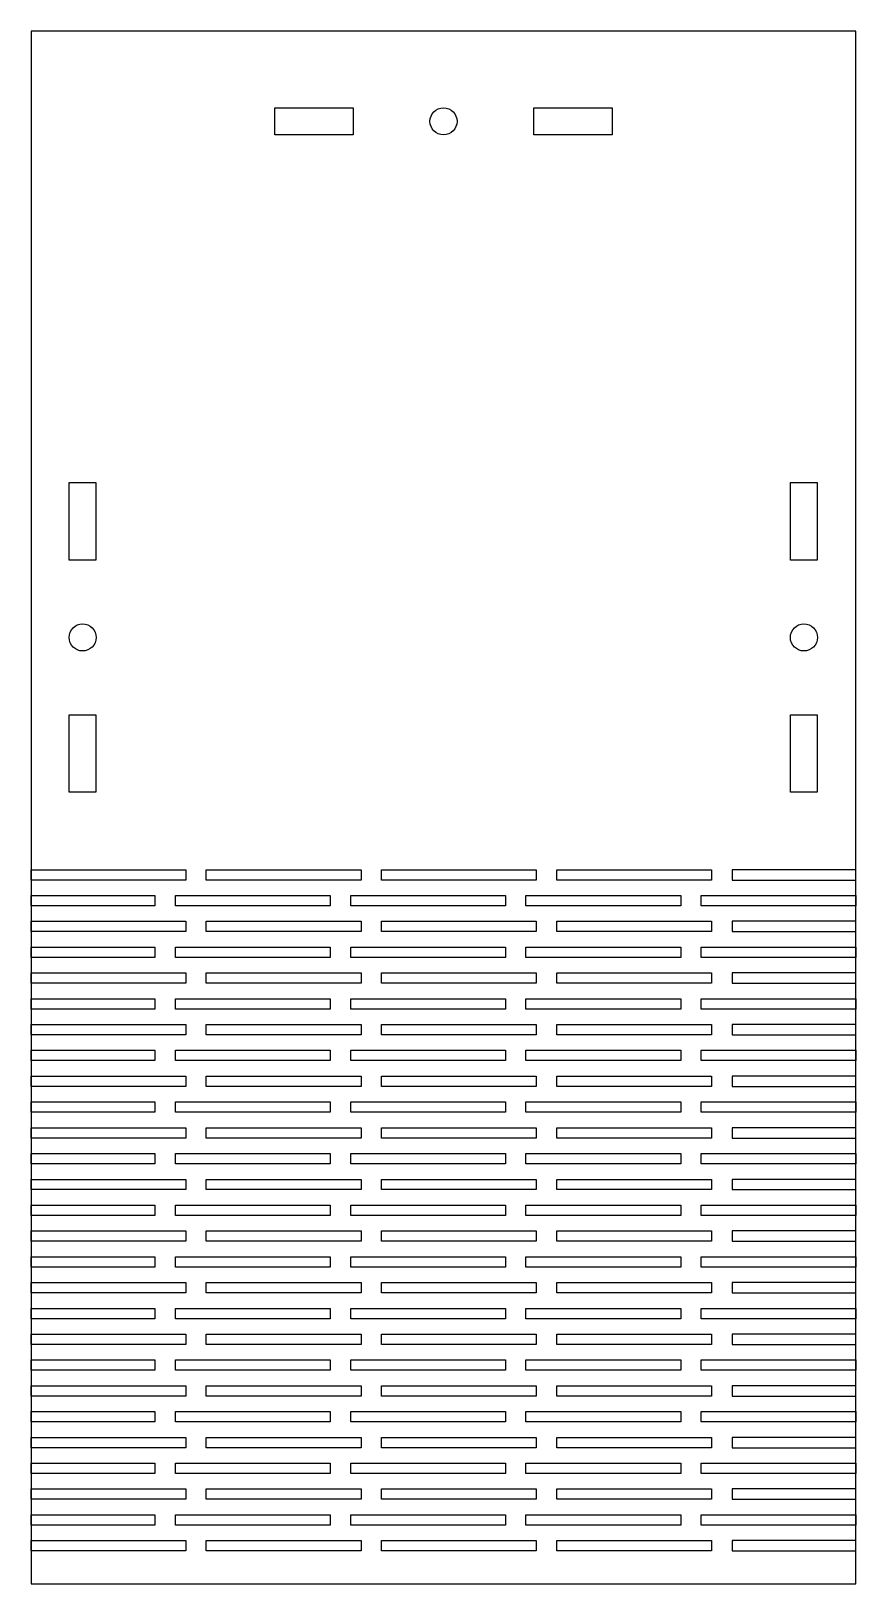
# Model space of a CAD drawing. Header units: millimetres. Extents: x -80 to 80, y -150 to 150.
import ezdxf

# ---------------------------------------------------------------- set-up
doc = ezdxf.new("R2010")
doc.units = ezdxf.units.MM
doc.layers.add('Sketch', color=7, linetype='CONTINUOUS')

msp = doc.modelspace()

# ---------------------------------------------------------------- linework, layer by layer
at = {"layer": 'Sketch'}
for p, q in [((80, 150.45), (-80, 150.45)), ((-80, 150.45), (-80, -150.45)), ((80, -150.45), (80, 150.45)), ((-32.7, 135.55), (-17.5, 135.55)), ((-32.7, 130.35), (-32.7, 135.55)), ((-17.5, 135.55), (-17.5, 130.35)), ((17.5, 135.55), (32.7, 135.55)), ((17.5, 130.35), (17.5, 135.55)), ((32.7, 135.55), (32.7, 130.35)), ((-17.5, 130.35), (-32.7, 130.35)), ((32.7, 130.35), (17.5, 130.35)), ((-72.6, 62.95), (-67.4, 62.95)), ((-72.6, 47.95), (-72.6, 62.95)), ((-67.4, 62.95), (-67.4, 47.95)), ((67.3, 62.95), (72.5, 62.95)), ((67.3, 47.95), (67.3, 62.95)), ((72.5, 62.95), (72.5, 47.95)), ((-67.4, 47.95), (-72.6, 47.95)), ((72.5, 47.95), (67.3, 47.95)), ((-72.6, 17.95), (-67.4, 17.95)), ((-72.6, 2.95), (-72.6, 17.95)), ((-67.4, 17.95), (-67.4, 2.95)), ((67.3, 17.95), (72.5, 17.95)), ((67.3, 2.95), (67.3, 17.95)), ((72.5, 17.95), (72.5, 2.95)), ((-67.4, 2.95), (-72.6, 2.95)), ((72.5, 2.95), (67.3, 2.95)), ((-80, -12.05), (-50, -12.05)), ((-80, -14.05), (-80, -12.05)), ((-50, -14.05), (-80, -14.05)), ((-50, -12.05), (-50, -14.05)), ((-46, -12.05), (-16, -12.05)), ((-46, -14.05), (-46, -12.05)), ((-16, -14.05), (-46, -14.05)), ((-16, -12.05), (-16, -14.05)), ((-12, -12.05), (18, -12.05)), ((-12, -14.05), (-12, -12.05)), ((18, -14.05), (-12, -14.05)), ((18, -12.05), (18, -14.05)), ((22, -12.05), (52, -12.05)), ((22, -14.05), (22, -12.05)), ((52, -14.05), (22, -14.05)), ((52, -12.05), (52, -14.05)), ((80, -12.05), (56, -12.05)), ((56, -12.05), (56, -14.05)), ((56, -14.05), (80, -14.05)), ((80, -14.05), (80, -12.05)), ((-80, -17.05), (-56, -17.05)), ((-80, -19.05), (-80, -17.05)), ((-56, -17.05), (-56, -19.05)), ((-52, -17.05), (-22, -17.05)), ((-52, -19.05), (-52, -17.05)), ((-22, -17.05), (-22, -19.05)), ((-18, -17.05), (12, -17.05)), ((-18, -19.05), (-18, -17.05)), ((12, -17.05), (12, -19.05)), ((16, -17.05), (46, -17.05)), ((16, -19.05), (16, -17.05)), ((46, -17.05), (46, -19.05)), ((50, -17.05), (80, -17.05)), ((50, -19.05), (50, -17.05)), ((80, -17.05), (80, -19.05)), ((-56, -19.05), (-80, -19.05)), ((-22, -19.05), (-52, -19.05)), ((12, -19.05), (-18, -19.05)), ((46, -19.05), (16, -19.05)), ((80, -19.05), (50, -19.05)), ((-80, -22.05), (-50, -22.05)), ((-80, -24.05), (-80, -22.05)), ((-50, -24.05), (-80, -24.05)), ((-50, -22.05), (-50, -24.05)), ((-46, -22.05), (-16, -22.05)), ((-46, -24.05), (-46, -22.05)), ((-16, -24.05), (-46, -24.05)), ((-16, -22.05), (-16, -24.05)), ((-12, -22.05), (18, -22.05)), ((-12, -24.05), (-12, -22.05)), ((18, -24.05), (-12, -24.05)), ((18, -22.05), (18, -24.05)), ((22, -22.05), (52, -22.05)), ((22, -24.05), (22, -22.05)), ((52, -24.05), (22, -24.05)), ((52, -22.05), (52, -24.05)), ((80, -22.05), (56, -22.05)), ((56, -22.05), (56, -24.05)), ((56, -24.05), (80, -24.05)), ((80, -24.05), (80, -22.05)), ((-80, -27.05), (-56, -27.05)), ((-80, -29.05), (-80, -27.05)), ((-56, -27.05), (-56, -29.05)), ((-52, -27.05), (-22, -27.05)), ((-52, -29.05), (-52, -27.05)), ((-22, -27.05), (-22, -29.05)), ((-18, -27.05), (12, -27.05)), ((-18, -29.05), (-18, -27.05)), ((12, -27.05), (12, -29.05)), ((16, -27.05), (46, -27.05)), ((16, -29.05), (16, -27.05)), ((46, -27.05), (46, -29.05)), ((50, -27.05), (80, -27.05)), ((50, -29.05), (50, -27.05)), ((80, -27.05), (80, -29.05)), ((-56, -29.05), (-80, -29.05)), ((-22, -29.05), (-52, -29.05)), ((12, -29.05), (-18, -29.05)), ((46, -29.05), (16, -29.05)), ((80, -29.05), (50, -29.05)), ((-80, -32.05), (-50, -32.05)), ((-80, -34.05), (-80, -32.05)), ((-50, -32.05), (-50, -34.05)), ((-46, -32.05), (-16, -32.05)), ((-46, -34.05), (-46, -32.05)), ((-16, -32.05), (-16, -34.05)), ((-12, -32.05), (18, -32.05)), ((-12, -34.05), (-12, -32.05)), ((18, -32.05), (18, -34.05)), ((22, -32.05), (52, -32.05)), ((22, -34.05), (22, -32.05)), ((52, -32.05), (52, -34.05)), ((80, -32.05), (56, -32.05)), ((56, -32.05), (56, -34.05)), ((80, -34.05), (80, -32.05)), ((-50, -34.05), (-80, -34.05)), ((-16, -34.05), (-46, -34.05)), ((18, -34.05), (-12, -34.05)), ((52, -34.05), (22, -34.05)), ((56, -34.05), (80, -34.05)), ((-80, -37.05), (-56, -37.05)), ((-80, -39.05), (-80, -37.05)), ((-56, -39.05), (-80, -39.05)), ((-56, -37.05), (-56, -39.05)), ((-52, -37.05), (-22, -37.05)), ((-52, -39.05), (-52, -37.05)), ((-22, -39.05), (-52, -39.05)), ((-22, -37.05), (-22, -39.05)), ((-18, -37.05), (12, -37.05)), ((-18, -39.05), (-18, -37.05)), ((12, -39.05), (-18, -39.05)), ((12, -37.05), (12, -39.05)), ((16, -37.05), (46, -37.05)), ((16, -39.05), (16, -37.05)), ((46, -39.05), (16, -39.05)), ((46, -37.05), (46, -39.05)), ((50, -37.05), (80, -37.05)), ((50, -39.05), (50, -37.05)), ((80, -39.05), (50, -39.05)), ((80, -37.05), (80, -39.05)), ((-80, -42.05), (-50, -42.05)), ((-80, -44.05), (-80, -42.05)), ((-50, -42.05), (-50, -44.05)), ((-46, -42.05), (-16, -42.05)), ((-46, -44.05), (-46, -42.05)), ((-16, -42.05), (-16, -44.05)), ((-12, -42.05), (18, -42.05)), ((-12, -44.05), (-12, -42.05)), ((18, -42.05), (18, -44.05)), ((22, -42.05), (52, -42.05)), ((22, -44.05), (22, -42.05)), ((52, -42.05), (52, -44.05)), ((80, -42.05), (56, -42.05)), ((56, -42.05), (56, -44.05)), ((80, -44.05), (80, -42.05)), ((-50, -44.05), (-80, -44.05)), ((-16, -44.05), (-46, -44.05)), ((18, -44.05), (-12, -44.05)), ((52, -44.05), (22, -44.05)), ((56, -44.05), (80, -44.05)), ((-80, -47.05), (-56, -47.05)), ((-80, -49.05), (-80, -47.05)), ((-56, -47.05), (-56, -49.05)), ((-52, -47.05), (-22, -47.05)), ((-52, -49.05), (-52, -47.05)), ((-22, -47.05), (-22, -49.05)), ((-18, -47.05), (12, -47.05)), ((-18, -49.05), (-18, -47.05)), ((12, -47.05), (12, -49.05)), ((16, -47.05), (46, -47.05)), ((16, -49.05), (16, -47.05)), ((46, -47.05), (46, -49.05)), ((50, -47.05), (80, -47.05)), ((50, -49.05), (50, -47.05)), ((80, -47.05), (80, -49.05)), ((-56, -49.05), (-80, -49.05)), ((-22, -49.05), (-52, -49.05)), ((12, -49.05), (-18, -49.05)), ((46, -49.05), (16, -49.05)), ((80, -49.05), (50, -49.05)), ((-80, -52.05), (-50, -52.05)), ((-80, -54.05), (-80, -52.05)), ((-50, -54.05), (-80, -54.05)), ((-50, -52.05), (-50, -54.05)), ((-46, -52.05), (-16, -52.05)), ((-46, -54.05), (-46, -52.05)), ((-16, -54.05), (-46, -54.05)), ((-16, -52.05), (-16, -54.05)), ((-12, -52.05), (18, -52.05)), ((-12, -54.05), (-12, -52.05)), ((18, -54.05), (-12, -54.05)), ((18, -52.05), (18, -54.05)), ((22, -52.05), (52, -52.05)), ((22, -54.05), (22, -52.05)), ((52, -54.05), (22, -54.05)), ((52, -52.05), (52, -54.05)), ((80, -52.05), (56, -52.05)), ((56, -52.05), (56, -54.05)), ((56, -54.05), (80, -54.05)), ((80, -54.05), (80, -52.05)), ((-80, -57.05), (-56, -57.05)), ((-80, -59.05), (-80, -57.05)), ((-56, -57.05), (-56, -59.05)), ((-52, -57.05), (-22, -57.05)), ((-52, -59.05), (-52, -57.05)), ((-22, -57.05), (-22, -59.05)), ((-18, -57.05), (12, -57.05)), ((-18, -59.05), (-18, -57.05)), ((12, -57.05), (12, -59.05)), ((16, -57.05), (46, -57.05)), ((16, -59.05), (16, -57.05)), ((46, -57.05), (46, -59.05)), ((50, -57.05), (80, -57.05)), ((50, -59.05), (50, -57.05)), ((80, -57.05), (80, -59.05)), ((-56, -59.05), (-80, -59.05)), ((-22, -59.05), (-52, -59.05)), ((12, -59.05), (-18, -59.05)), ((46, -59.05), (16, -59.05)), ((80, -59.05), (50, -59.05)), ((-80, -62.05), (-50, -62.05)), ((-80, -64.05), (-80, -62.05)), ((-50, -62.05), (-50, -64.05)), ((-46, -62.05), (-16, -62.05)), ((-46, -64.05), (-46, -62.05)), ((-16, -62.05), (-16, -64.05)), ((-12, -62.05), (18, -62.05)), ((-12, -64.05), (-12, -62.05)), ((18, -62.05), (18, -64.05)), ((22, -62.05), (52, -62.05)), ((22, -64.05), (22, -62.05)), ((52, -62.05), (52, -64.05)), ((80, -62.05), (56, -62.05)), ((56, -62.05), (56, -64.05)), ((80, -64.05), (80, -62.05)), ((-50, -64.05), (-80, -64.05)), ((-16, -64.05), (-46, -64.05)), ((18, -64.05), (-12, -64.05)), ((52, -64.05), (22, -64.05)), ((56, -64.05), (80, -64.05)), ((-80, -67.05), (-56, -67.05)), ((-80, -69.05), (-80, -67.05)), ((-56, -69.05), (-80, -69.05)), ((-56, -67.05), (-56, -69.05)), ((-52, -67.05), (-22, -67.05)), ((-52, -69.05), (-52, -67.05)), ((-22, -69.05), (-52, -69.05)), ((-22, -67.05), (-22, -69.05)), ((-18, -67.05), (12, -67.05)), ((-18, -69.05), (-18, -67.05)), ((12, -69.05), (-18, -69.05)), ((12, -67.05), (12, -69.05)), ((16, -67.05), (46, -67.05)), ((16, -69.05), (16, -67.05)), ((46, -69.05), (16, -69.05)), ((46, -67.05), (46, -69.05)), ((50, -67.05), (80, -67.05)), ((50, -69.05), (50, -67.05)), ((80, -69.05), (50, -69.05)), ((80, -67.05), (80, -69.05)), ((-80, -72.05), (-50, -72.05)), ((-80, -74.05), (-80, -72.05)), ((-50, -72.05), (-50, -74.05)), ((-46, -72.05), (-16, -72.05)), ((-46, -74.05), (-46, -72.05)), ((-16, -72.05), (-16, -74.05)), ((-12, -72.05), (18, -72.05)), ((-12, -74.05), (-12, -72.05)), ((18, -72.05), (18, -74.05)), ((22, -72.05), (52, -72.05)), ((22, -74.05), (22, -72.05)), ((52, -72.05), (52, -74.05)), ((80, -72.05), (56, -72.05)), ((56, -72.05), (56, -74.05)), ((80, -74.05), (80, -72.05)), ((-50, -74.05), (-80, -74.05)), ((-16, -74.05), (-46, -74.05)), ((18, -74.05), (-12, -74.05)), ((52, -74.05), (22, -74.05)), ((56, -74.05), (80, -74.05)), ((-80, -77.05), (-56, -77.05)), ((-80, -79.05), (-80, -77.05)), ((-56, -77.05), (-56, -79.05)), ((-52, -77.05), (-22, -77.05)), ((-52, -79.05), (-52, -77.05)), ((-22, -77.05), (-22, -79.05)), ((-18, -77.05), (12, -77.05)), ((-18, -79.05), (-18, -77.05)), ((12, -77.05), (12, -79.05)), ((16, -77.05), (46, -77.05)), ((16, -79.05), (16, -77.05)), ((46, -77.05), (46, -79.05)), ((50, -77.05), (80, -77.05)), ((50, -79.05), (50, -77.05)), ((80, -77.05), (80, -79.05)), ((-56, -79.05), (-80, -79.05)), ((-22, -79.05), (-52, -79.05)), ((12, -79.05), (-18, -79.05)), ((46, -79.05), (16, -79.05)), ((80, -79.05), (50, -79.05)), ((-80, -82.05), (-50, -82.05)), ((-80, -84.05), (-80, -82.05)), ((-50, -84.05), (-80, -84.05)), ((-50, -82.05), (-50, -84.05)), ((-46, -82.05), (-16, -82.05)), ((-46, -84.05), (-46, -82.05)), ((-16, -84.05), (-46, -84.05)), ((-16, -82.05), (-16, -84.05)), ((-12, -82.05), (18, -82.05)), ((-12, -84.05), (-12, -82.05)), ((18, -84.05), (-12, -84.05)), ((18, -82.05), (18, -84.05)), ((22, -82.05), (52, -82.05)), ((22, -84.05), (22, -82.05)), ((52, -84.05), (22, -84.05)), ((52, -82.05), (52, -84.05)), ((80, -82.05), (56, -82.05)), ((56, -82.05), (56, -84.05)), ((56, -84.05), (80, -84.05)), ((80, -84.05), (80, -82.05)), ((-80, -87.05), (-56, -87.05)), ((-80, -89.05), (-80, -87.05)), ((-56, -87.05), (-56, -89.05)), ((-52, -87.05), (-22, -87.05)), ((-52, -89.05), (-52, -87.05)), ((-22, -87.05), (-22, -89.05)), ((-18, -87.05), (12, -87.05)), ((-18, -89.05), (-18, -87.05)), ((12, -87.05), (12, -89.05)), ((16, -87.05), (46, -87.05)), ((16, -89.05), (16, -87.05)), ((46, -87.05), (46, -89.05)), ((50, -87.05), (80, -87.05)), ((50, -89.05), (50, -87.05)), ((80, -87.05), (80, -89.05)), ((-56, -89.05), (-80, -89.05)), ((-22, -89.05), (-52, -89.05)), ((12, -89.05), (-18, -89.05)), ((46, -89.05), (16, -89.05)), ((80, -89.05), (50, -89.05)), ((-80, -92.05), (-50, -92.05)), ((-80, -94.05), (-80, -92.05)), ((-50, -92.05), (-50, -94.05)), ((-46, -92.05), (-16, -92.05)), ((-46, -94.05), (-46, -92.05)), ((-16, -92.05), (-16, -94.05)), ((-12, -92.05), (18, -92.05)), ((-12, -94.05), (-12, -92.05)), ((18, -92.05), (18, -94.05)), ((22, -92.05), (52, -92.05)), ((22, -94.05), (22, -92.05)), ((52, -92.05), (52, -94.05)), ((80, -92.05), (56, -92.05)), ((56, -92.05), (56, -94.05)), ((80, -94.05), (80, -92.05)), ((-50, -94.05), (-80, -94.05)), ((-16, -94.05), (-46, -94.05)), ((18, -94.05), (-12, -94.05)), ((52, -94.05), (22, -94.05)), ((56, -94.05), (80, -94.05)), ((-80, -97.05), (-56, -97.05)), ((-80, -99.05), (-80, -97.05)), ((-56, -99.05), (-80, -99.05)), ((-56, -97.05), (-56, -99.05)), ((-52, -97.05), (-22, -97.05)), ((-52, -99.05), (-52, -97.05)), ((-22, -99.05), (-52, -99.05)), ((-22, -97.05), (-22, -99.05)), ((-18, -97.05), (12, -97.05)), ((-18, -99.05), (-18, -97.05)), ((12, -99.05), (-18, -99.05)), ((12, -97.05), (12, -99.05)), ((16, -97.05), (46, -97.05)), ((16, -99.05), (16, -97.05)), ((46, -99.05), (16, -99.05)), ((46, -97.05), (46, -99.05)), ((50, -97.05), (80, -97.05)), ((50, -99.05), (50, -97.05)), ((80, -99.05), (50, -99.05)), ((80, -97.05), (80, -99.05)), ((-80, -102.05), (-50, -102.05)), ((-80, -104.05), (-80, -102.05)), ((-50, -102.05), (-50, -104.05)), ((-46, -102.05), (-16, -102.05)), ((-46, -104.05), (-46, -102.05)), ((-16, -102.05), (-16, -104.05)), ((-12, -102.05), (18, -102.05)), ((-12, -104.05), (-12, -102.05)), ((18, -102.05), (18, -104.05)), ((22, -102.05), (52, -102.05)), ((22, -104.05), (22, -102.05)), ((52, -102.05), (52, -104.05)), ((80, -102.05), (56, -102.05)), ((56, -102.05), (56, -104.05)), ((80, -104.05), (80, -102.05)), ((-50, -104.05), (-80, -104.05)), ((-16, -104.05), (-46, -104.05)), ((18, -104.05), (-12, -104.05)), ((52, -104.05), (22, -104.05)), ((56, -104.05), (80, -104.05)), ((-80, -107.05), (-56, -107.05)), ((-80, -109.05), (-80, -107.05)), ((-56, -107.05), (-56, -109.05)), ((-52, -107.05), (-22, -107.05)), ((-52, -109.05), (-52, -107.05)), ((-22, -107.05), (-22, -109.05)), ((-18, -107.05), (12, -107.05)), ((-18, -109.05), (-18, -107.05)), ((12, -107.05), (12, -109.05)), ((16, -107.05), (46, -107.05)), ((16, -109.05), (16, -107.05)), ((46, -107.05), (46, -109.05)), ((50, -107.05), (80, -107.05)), ((50, -109.05), (50, -107.05)), ((80, -107.05), (80, -109.05)), ((-56, -109.05), (-80, -109.05)), ((-22, -109.05), (-52, -109.05)), ((12, -109.05), (-18, -109.05)), ((46, -109.05), (16, -109.05)), ((80, -109.05), (50, -109.05)), ((-80, -112.05), (-50, -112.05)), ((-80, -114.05), (-80, -112.05)), ((-50, -114.05), (-80, -114.05)), ((-50, -112.05), (-50, -114.05)), ((-46, -112.05), (-16, -112.05)), ((-46, -114.05), (-46, -112.05)), ((-16, -114.05), (-46, -114.05)), ((-16, -112.05), (-16, -114.05)), ((-12, -112.05), (18, -112.05)), ((-12, -114.05), (-12, -112.05)), ((18, -114.05), (-12, -114.05)), ((18, -112.05), (18, -114.05)), ((22, -112.05), (52, -112.05)), ((22, -114.05), (22, -112.05)), ((52, -114.05), (22, -114.05)), ((52, -112.05), (52, -114.05)), ((80, -112.05), (56, -112.05)), ((56, -112.05), (56, -114.05)), ((56, -114.05), (80, -114.05)), ((80, -114.05), (80, -112.05)), ((-80, -117.05), (-56, -117.05)), ((-80, -119.05), (-80, -117.05)), ((-56, -117.05), (-56, -119.05)), ((-52, -117.05), (-22, -117.05)), ((-52, -119.05), (-52, -117.05)), ((-22, -117.05), (-22, -119.05)), ((-18, -117.05), (12, -117.05)), ((-18, -119.05), (-18, -117.05)), ((12, -117.05), (12, -119.05)), ((16, -117.05), (46, -117.05)), ((16, -119.05), (16, -117.05)), ((46, -117.05), (46, -119.05)), ((50, -117.05), (80, -117.05)), ((50, -119.05), (50, -117.05)), ((80, -117.05), (80, -119.05)), ((-56, -119.05), (-80, -119.05)), ((-22, -119.05), (-52, -119.05)), ((12, -119.05), (-18, -119.05)), ((46, -119.05), (16, -119.05)), ((80, -119.05), (50, -119.05)), ((-80, -122.05), (-50, -122.05)), ((-80, -124.05), (-80, -122.05)), ((-50, -122.05), (-50, -124.05)), ((-46, -122.05), (-16, -122.05)), ((-46, -124.05), (-46, -122.05)), ((-16, -122.05), (-16, -124.05)), ((-12, -122.05), (18, -122.05)), ((-12, -124.05), (-12, -122.05)), ((18, -122.05), (18, -124.05)), ((22, -122.05), (52, -122.05)), ((22, -124.05), (22, -122.05)), ((52, -122.05), (52, -124.05)), ((80, -122.05), (56, -122.05)), ((56, -122.05), (56, -124.05)), ((80, -124.05), (80, -122.05)), ((-50, -124.05), (-80, -124.05)), ((-16, -124.05), (-46, -124.05)), ((18, -124.05), (-12, -124.05)), ((52, -124.05), (22, -124.05)), ((56, -124.05), (80, -124.05)), ((-80, -127.05), (-56, -127.05)), ((-80, -129.05), (-80, -127.05)), ((-56, -129.05), (-80, -129.05)), ((-56, -127.05), (-56, -129.05)), ((-52, -127.05), (-22, -127.05)), ((-52, -129.05), (-52, -127.05)), ((-22, -129.05), (-52, -129.05)), ((-22, -127.05), (-22, -129.05)), ((-18, -127.05), (12, -127.05)), ((-18, -129.05), (-18, -127.05)), ((12, -129.05), (-18, -129.05)), ((12, -127.05), (12, -129.05)), ((16, -127.05), (46, -127.05)), ((16, -129.05), (16, -127.05)), ((46, -129.05), (16, -129.05)), ((46, -127.05), (46, -129.05)), ((50, -127.05), (80, -127.05)), ((50, -129.05), (50, -127.05)), ((80, -129.05), (50, -129.05)), ((80, -127.05), (80, -129.05)), ((-80, -132.05), (-50, -132.05)), ((-80, -134.05), (-80, -132.05)), ((-50, -132.05), (-50, -134.05)), ((-46, -132.05), (-16, -132.05)), ((-46, -134.05), (-46, -132.05)), ((-16, -132.05), (-16, -134.05)), ((-12, -132.05), (18, -132.05)), ((-12, -134.05), (-12, -132.05)), ((18, -132.05), (18, -134.05)), ((22, -132.05), (52, -132.05)), ((22, -134.05), (22, -132.05)), ((52, -132.05), (52, -134.05)), ((80, -132.05), (56, -132.05)), ((56, -132.05), (56, -134.05)), ((80, -134.05), (80, -132.05)), ((-50, -134.05), (-80, -134.05)), ((-16, -134.05), (-46, -134.05)), ((18, -134.05), (-12, -134.05)), ((52, -134.05), (22, -134.05)), ((56, -134.05), (80, -134.05)), ((-80, -137.05), (-56, -137.05)), ((-80, -139.05), (-80, -137.05)), ((-56, -137.05), (-56, -139.05)), ((-52, -137.05), (-22, -137.05)), ((-52, -139.05), (-52, -137.05)), ((-22, -137.05), (-22, -139.05)), ((-18, -137.05), (12, -137.05)), ((-18, -139.05), (-18, -137.05)), ((12, -137.05), (12, -139.05)), ((16, -137.05), (46, -137.05)), ((16, -139.05), (16, -137.05)), ((46, -137.05), (46, -139.05)), ((50, -137.05), (80, -137.05)), ((50, -139.05), (50, -137.05)), ((80, -137.05), (80, -139.05)), ((-56, -139.05), (-80, -139.05)), ((-22, -139.05), (-52, -139.05)), ((12, -139.05), (-18, -139.05)), ((46, -139.05), (16, -139.05)), ((80, -139.05), (50, -139.05)), ((-80, -142.05), (-50, -142.05)), ((-80, -144.05), (-80, -142.05)), ((-50, -144.05), (-80, -144.05)), ((-50, -142.05), (-50, -144.05)), ((-46, -142.05), (-16, -142.05)), ((-46, -144.05), (-46, -142.05)), ((-16, -144.05), (-46, -144.05)), ((-16, -142.05), (-16, -144.05)), ((-12, -142.05), (18, -142.05)), ((-12, -144.05), (-12, -142.05)), ((18, -144.05), (-12, -144.05)), ((18, -142.05), (18, -144.05)), ((22, -142.05), (52, -142.05)), ((22, -144.05), (22, -142.05)), ((52, -144.05), (22, -144.05)), ((52, -142.05), (52, -144.05)), ((80, -142.05), (56, -142.05)), ((56, -142.05), (56, -144.05)), ((56, -144.05), (80, -144.05)), ((80, -144.05), (80, -142.05)), ((-80, -150.45), (80, -150.45))]:
    msp.add_line(p, q, dxfattribs=at)
for centre in [(0, 132.95), (-70, 32.95), (69.9, 32.95)]:
    msp.add_circle(centre, 2.62, dxfattribs=at)

doc.saveas('drawing.dxf')
